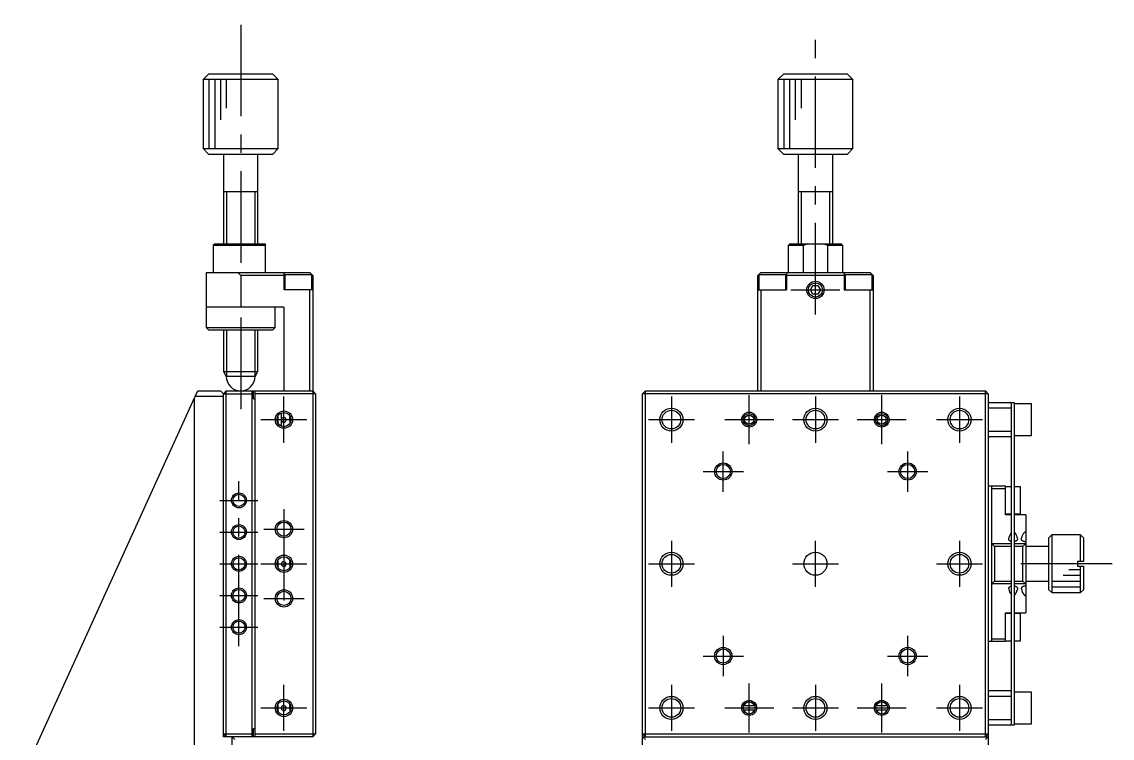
# Model space of a CAD drawing. Extents: x 0 to 380, y -8 to 323.
# Drawn here: x 5 to 194.2, y 118 to 242.3 of the extents above; entities that cross this region are included whole.
import ezdxf

# ---------------------------------------------------------------- set-up
doc = ezdxf.new("R2010")
doc.units = 0
doc.header["$LTSCALE"] = 0.5
doc.linetypes.add('CENTER', pattern=[50.8, 31.75, -6.35, 6.35, -6.35])
for name, color, linetype in [('MSM_CENTER', 1, 'CENTER'), ('MSM_CONTINUOUS', 7, 'CONTINUOUS'), ('MSM_NARROW', 5, 'CONTINUOUS')]:
    doc.layers.add(name, color=color, linetype=linetype)

msp = doc.modelspace()

# ---------------------------------------------------------------- linework, layer by layer
at = {"layer": 'MSM_CENTER'}
for p, q in [((142.75, 191.499996), (142.75, 242.250004)), ((43, 241.750004), (43, 173.250004)), ((138.5, 195.749996), (147, 195.749996)), ((50.5, 169.249996), (50.5, 177.249996)), ((117.75, 177.249996), (117.75, 169.249996)), ((131.25, 168.999996), (131.25, 177.499996)), ((142.75, 177.249996), (142.75, 169.249996)), ((154.25, 168.999996), (154.25, 177.499996)), ((167.75, 177.249996), (167.75, 169.249996)), ((46.5, 173.249996), (54.5, 173.249996)), ((113.75, 173.249996), (121.75, 173.249996)), ((127, 173.249996), (135.5, 173.249996)), ((138.75, 173.249996), (146.75, 173.249996)), ((150, 173.249996), (158.5, 173.249996)), ((163.75, 173.249996), (171.75, 173.249996)), ((126.75, 160.749996), (126.75, 167.749996)), ((158.75, 167.749996), (158.75, 160.749996)), ((123.25, 164.249996), (130.25, 164.249996)), ((155.25, 164.249996), (162.25, 164.249996)), ((42.7, 133.949996), (42.7, 162.549996)), ((39.4, 159.249996), (46, 159.249996)), ((50.5, 157.749996), (50.5, 138.749996)), ((39.4, 153.749996), (46, 153.749996)), ((47, 154.249996), (54, 154.249996)), ((117.75, 152.249996), (117.75, 144.249996)), ((142.75, 144.249996), (142.75, 152.249996)), ((167.75, 152.249996), (167.75, 144.249996)), ((39.4, 148.249996), (46, 148.249996)), ((46.5, 148.249996), (54.5, 148.249996)), ((113.75, 148.249996), (121.75, 148.249996)), ((138.75, 148.249996), (146.75, 148.249996)), ((163.75, 148.249996), (171.75, 148.249996)), ((194.25, 148.249996), (176.25, 148.249996)), ((39.4, 142.749996), (46, 142.749996)), ((47, 142.249996), (54, 142.249996)), ((39.4, 137.249996), (46, 137.249996)), ((126.75, 135.749996), (126.75, 128.749996)), ((158.75, 135.749996), (158.75, 128.749996)), ((123.25, 132.249996), (130.25, 132.249996)), ((155.25, 132.249996), (162.25, 132.249996)), ((50.5, 119.249996), (50.5, 127.249996)), ((117.75, 127.249996), (117.75, 119.249996)), ((131.25, 118.999996), (131.25, 127.499996)), ((142.75, 127.249996), (142.75, 119.249996)), ((154.25, 118.999996), (154.25, 127.499996)), ((167.75, 127.249996), (167.75, 119.249996)), ((46.5, 123.249996), (54.5, 123.249996)), ((113.75, 123.249996), (121.75, 123.249996)), ((127, 123.249996), (135.5, 123.249996)), ((138.75, 123.249996), (146.75, 123.249996)), ((150, 123.249996), (158.5, 123.249996)), ((163.75, 123.249996), (171.75, 123.249996))]:
    msp.add_line(p, q, dxfattribs=at)
at = {"layer": 'MSM_CONTINUOUS'}
for p, q in [((37.5, 233.249996), (36.5, 232.249996)), ((37.5, 233.249996), (48.5, 233.249996)), ((49.5, 232.249996), (48.5, 233.249996)), ((137.25, 233.249996), (136.25, 232.249996)), ((137.25, 233.249996), (148.25, 233.249996)), ((149.25, 232.249996), (148.25, 233.249996)), ((49.5, 232.249996), (36.5, 232.249996)), ((36.5, 232.249996), (36.5, 220.249996)), ((49.5, 220.249996), (49.5, 232.249996)), ((149.25, 232.249996), (136.25, 232.249996)), ((136.25, 232.249996), (136.25, 220.249996)), ((149.25, 220.249996), (149.25, 232.249996)), ((36.5, 220.249996), (49.5, 220.249996)), ((36.5, 220.249996), (37.5, 219.249996)), ((48.5, 219.249996), (49.5, 220.249996)), ((136.25, 220.249996), (149.25, 220.249996)), ((136.25, 220.249996), (137.25, 219.249996)), ((148.25, 219.249996), (149.25, 220.249996)), ((48.5, 219.249996), (37.5, 219.249996)), ((40, 219.249996), (40, 203.749996)), ((46, 203.749996), (46, 219.249996)), ((148.25, 219.249996), (137.25, 219.249996)), ((139.75, 219.249996), (139.75, 203.750016)), ((145.75, 203.750016), (145.75, 219.249996)), ((46.000005, 212.749996), (39.999995, 212.749996)), ((145.750005, 212.749996), (139.749995, 212.749996)), ((38.55, 203.749996), (38.25, 203.449996)), ((47.25, 203.449996), (38.25, 203.449996)), ((38.25, 203.449996), (38.25, 198.749996)), ((38.55, 203.749996), (47.25, 203.749996)), ((47.25, 203.749996), (47.25, 198.749996)), ((138.3, 203.749996), (138, 203.449996)), ((140.62868, 203.449996), (138, 203.449996)), ((138, 203.449996), (138, 198.749996)), ((138.3, 203.749996), (147.2, 203.749996)), ((141.430909, 203.749996), (140.62868, 203.449996)), ((140.62868, 203.449996), (140.62868, 198.749996)), ((144.87132, 203.449996), (144.069091, 203.749996)), ((147.5, 203.449996), (144.87132, 203.449996)), ((144.87132, 198.749996), (144.87132, 203.449996)), ((147.5, 203.449996), (147.2, 203.749996)), ((147.5, 198.749996), (147.5, 203.449996)), ((37, 198.749996), (55, 198.749996)), ((37, 198.749996), (37, 189.249996)), ((43, 198.249996), (42.5, 198.749996)), ((50.5, 198.749996), (50.5, 195.749996)), ((55.5, 198.249996), (55, 198.749996)), ((133.25, 198.749996), (132.75, 198.249996)), ((133.25, 198.749996), (152.25, 198.749996)), ((137.75, 198.749996), (137.75, 195.749996)), ((147.75, 198.749996), (147.75, 195.749996)), ((152.75, 198.249996), (152.25, 198.749996)), ((43, 198.249996), (43, 192.749996)), ((50.5, 198.249996), (43, 198.249996)), ((55.35, 198.349996), (50.65, 198.349996)), ((50.65, 198.349996), (50.65, 195.749996)), ((55.35, 195.749996), (55.35, 198.349996)), ((55.5, 198.249996), (55.5, 118.249996)), ((132.75, 178.249996), (132.75, 198.249996)), ((137.6, 198.349996), (132.9, 198.349996)), ((132.9, 198.349996), (132.9, 195.749996)), ((137.6, 195.749996), (137.6, 198.349996)), ((147.75, 198.249996), (137.75, 198.249996)), ((152.6, 198.349996), (147.9, 198.349996)), ((147.9, 198.349996), (147.9, 195.749996)), ((152.6, 195.749996), (152.6, 198.349996)), ((152.75, 198.249996), (152.75, 178.249996)), ((55.5, 195.749996), (50.5, 195.749996)), ((55, 178.249996), (55, 195.749996)), ((132.75, 195.749996), (137.75, 195.749996)), ((133.25, 195.749996), (133.25, 178.249996)), ((141.883975, 195.749996), (142.316987, 196.499996)), ((142.316987, 194.999996), (141.883975, 195.749996)), ((142.316987, 196.499996), (143.183013, 196.499996)), ((143.183013, 194.999996), (142.316987, 194.999996)), ((143.183013, 196.499996), (143.616025, 195.749996)), ((143.616025, 195.749996), (143.183013, 194.999996)), ((147.75, 195.749996), (152.75, 195.749996)), ((152.25, 178.249996), (152.25, 195.749996)), ((50.5, 192.749996), (37, 192.749996)), ((49, 189.249996), (49, 192.749996)), ((50.5, 192.749996), (50.5, 178.249996)), ((37, 189.249996), (49, 189.249996)), ((37, 189.249996), (37.5, 188.749996)), ((48.5, 188.749996), (49, 189.249996)), ((48.5, 188.749996), (37.5, 188.749996)), ((40, 188.749996), (40, 181.616022)), ((46, 181.616022), (46, 188.749996)), ((40, 181.616022), (46, 181.616022)), ((40, 181.616022), (40.5, 180.749996)), ((45.5, 180.749996), (40.5, 180.749996)), ((45.5, 180.749996), (46, 181.616022)), ((35.090922, 177.249996), (35.546648, 178.249996)), ((35.546648, 178.249996), (39.5, 178.249996)), ((40, 177.749996), (39.5, 178.249996)), ((40, 177.749996), (40.5, 178.249996)), ((40.5, 118.249996), (40.5, 178.249996)), ((40.5, 178.249996), (55.5, 178.249996)), ((45, 118.249996), (45, 178.249996)), ((45.25, 176.849996), (45.25, 178.249996)), ((45.5, 118.249996), (45.5, 178.249996)), ((56, 177.749996), (55.5, 178.249996)), ((113.25, 178.249996), (112.75, 177.749996)), ((113.25, 118.249996), (113.25, 178.249996)), ((113.25, 178.249996), (172.25, 178.249996)), ((172.25, 118.249996), (172.25, 178.249996)), ((172.75, 177.749996), (172.25, 178.249996)), ((5.012989, 111.249996), (35, 177.050487)), ((35.090922, 177.249996), (35, 177.050487)), ((35, 101.249996), (35, 177.050487)), ((40, 177.249996), (35.090922, 177.249996)), ((40, 177.749996), (45, 177.749996)), ((40, 118.249996), (40, 177.749996)), ((45.25, 176.849996), (45.5, 176.849996)), ((56, 177.749996), (45.5, 177.749996)), ((56, 177.749996), (56, 118.749996)), ((172.75, 177.749996), (112.75, 177.749996)), ((112.75, 94.249996), (112.75, 177.749996)), ((172.75, 177.749996), (172.75, 94.249996)), ((172.95, 176.249996), (172.75, 176.049996)), ((172.95, 176.249996), (176.55, 176.249996)), ((176.75, 176.049996), (176.55, 176.249996)), ((176.75, 176.249996), (177.25, 176.249996)), ((176.75, 176.049997), (176.75, 176.249996)), ((176.75, 120.249996), (176.75, 176.049996)), ((177.25, 176.249996), (177.25, 120.249996)), ((180.25, 175.999996), (177.25, 175.999996)), ((180.25, 170.499996), (180.25, 175.999996)), ((50, 174.373237), (50, 172.126755)), ((176.75, 175.249996), (172.75, 175.249996)), ((49.48662, 172.704689), (49.462076, 172.590918)), ((51.51338, 173.795304), (51.537924, 173.909074)), ((172.75, 171.249996), (176.75, 171.249996)), ((172.75, 170.449996), (172.95, 170.249996)), ((176.55, 170.249996), (176.75, 170.449996)), ((177.25, 170.499996), (180.25, 170.499996)), ((176.55, 170.249996), (172.95, 170.249996)), ((172.75, 161.749996), (175.75, 161.749996)), ((173.35, 134.749996), (173.35, 161.749996)), ((175.75, 161.249996), (173.35, 161.249996)), ((175.75, 156.749996), (175.75, 161.749996)), ((176.75, 161.599996), (175.75, 161.599996)), ((178.35, 161.599996), (177.25, 161.599996)), ((178.35, 156.899996), (178.35, 161.599996)), ((175.75, 156.899996), (176.75, 156.899996)), ((176.75, 156.749996), (175.75, 156.749996)), ((177.250001, 156.899996), (178.35, 156.899996)), ((179.25, 156.749996), (177.250001, 156.749996)), ((179.25, 156.749996), (179.25, 139.749996)), ((177.250032, 153.734312), (177.329544, 153.662681)), ((178.95113, 153.641965), (179.046292, 153.731624)), ((179.046292, 153.731624), (179.143304, 153.790331)), ((179.143304, 153.790331), (179.25, 153.813247)), ((173.35, 151.749996), (173.85, 151.249996)), ((173.35, 151.749996), (176.75, 151.749996)), ((176.3, 152.607691), (176.308584, 152.724659)), ((176.300102, 152.597801), (176.3, 152.607691)), ((176.301903, 152.557012), (176.300102, 152.597801)), ((176.306246, 152.517189), (176.301903, 152.557012)), ((176.313265, 152.478464), (176.306246, 152.517189)), ((176.323098, 152.440966), (176.313265, 152.478464)), ((176.332625, 152.413141), (176.323098, 152.440966)), ((176.343981, 152.386026), (176.332625, 152.413141)), ((176.357198, 152.359698), (176.343981, 152.386026)), ((176.372312, 152.334236), (176.357198, 152.359698)), ((176.389354, 152.309718), (176.372312, 152.334236)), ((176.40836, 152.286223), (176.389354, 152.309718)), ((176.427644, 152.265537), (176.40836, 152.286223)), ((176.448718, 152.2457), (176.427644, 152.265537)), ((176.471536, 152.226772), (176.448718, 152.2457)), ((176.496056, 152.208809), (176.471536, 152.226772)), ((176.522231, 152.191868), (176.496056, 152.208809)), ((176.55002, 152.176006), (176.522231, 152.191868)), ((176.575256, 152.163225), (176.55002, 152.176006)), ((176.601755, 152.151209), (176.575256, 152.163225)), ((176.629426, 152.139982), (176.601755, 152.151209)), ((176.658178, 152.129565), (176.629426, 152.139982)), ((176.687919, 152.119979), (176.658178, 152.129565)), ((176.718556, 152.111247), (176.687919, 152.119979)), ((176.75, 152.103391), (176.718556, 152.111247)), ((177.274953, 152.088592), (177.25, 152.08477)), ((177.25, 151.749996), (179.25, 151.749996)), ((177.299576, 152.092881), (177.274953, 152.088592)), ((177.323817, 152.097632), (177.299576, 152.092881)), ((177.354128, 152.104375), (177.323817, 152.097632)), ((177.383789, 152.111904), (177.354128, 152.104375)), ((177.41272, 152.120203), (177.383789, 152.111904)), ((177.44084, 152.129254), (177.41272, 152.120203)), ((177.468068, 152.13904), (177.44084, 152.129254)), ((177.494323, 152.149543), (177.468068, 152.13904)), ((177.519524, 152.160746), (177.494323, 152.149543)), ((177.54359, 152.172632), (177.519524, 152.160746)), ((177.569631, 152.187022), (177.54359, 152.172632)), ((177.594311, 152.202347), (177.569631, 152.187022)), ((177.617596, 152.218561), (177.594311, 152.202347)), ((177.639451, 152.235619), (177.617596, 152.218561)), ((177.65984, 152.253477), (177.639451, 152.235619)), ((177.67873, 152.272089), (177.65984, 152.253477)), ((177.696085, 152.29141), (177.67873, 152.272089)), ((177.71506, 152.315714), (177.696085, 152.29141)), ((177.731984, 152.341093), (177.71506, 152.315714)), ((177.746899, 152.367463), (177.731984, 152.341093)), ((177.759849, 152.394742), (177.746899, 152.367463)), ((177.770878, 152.422846), (177.759849, 152.394742)), ((177.780028, 152.451692), (177.770878, 152.422846)), ((177.787343, 152.481199), (177.780028, 152.451692)), ((177.794994, 152.526126), (177.787343, 152.481199)), ((177.799101, 152.572521), (177.794994, 152.526126)), ((177.8, 152.607724), (177.799101, 152.572521)), ((178.5, 152.607651), (178.513205, 152.754765)), ((178.500053, 152.598869), (178.5, 152.607651)), ((178.501477, 152.562678), (178.500053, 152.598869)), ((178.504917, 152.527121), (178.501477, 152.562678)), ((178.510464, 152.492306), (178.504917, 152.527121)), ((178.51821, 152.458342), (178.510464, 152.492306)), ((178.528246, 152.425336), (178.51821, 152.458342)), ((178.540663, 152.393397), (178.528246, 152.425336)), ((178.555553, 152.362635), (178.540663, 152.393397)), ((178.569536, 152.338566), (178.555553, 152.362635)), ((178.585301, 152.315255), (178.569536, 152.338566)), ((178.602847, 152.29277), (178.585301, 152.315255)), ((178.622173, 152.271177), (178.602847, 152.29277)), ((178.643279, 152.250544), (178.622173, 152.271177)), ((178.666165, 152.230939), (178.643279, 152.250544)), ((178.688853, 152.213812), (178.666165, 152.230939)), ((178.713139, 152.197532), (178.688853, 152.213812)), ((178.73895, 152.182141), (178.713139, 152.197532)), ((178.766213, 152.167679), (178.73895, 152.182141)), ((178.75, 151.249996), (179.25, 151.749996)), ((178.794855, 152.154188), (178.766213, 152.167679)), ((178.824803, 152.14171), (178.794855, 152.154188)), ((178.850911, 152.132034), (178.824803, 152.14171)), ((178.877976, 152.123037), (178.850911, 152.132034)), ((178.905911, 152.114732), (178.877976, 152.123037)), ((178.934627, 152.10713), (178.905911, 152.114732)), ((178.964037, 152.100243), (178.934627, 152.10713)), ((178.994054, 152.094085), (178.964037, 152.100243)), ((179.024591, 152.088667), (178.994054, 152.094085)), ((179.055699, 152.083974), (179.024591, 152.088667)), ((179.087362, 152.079995), (179.055699, 152.083974)), ((179.119465, 152.076733), (179.087362, 152.079995)), ((179.151894, 152.07419), (179.119465, 152.076733)), ((179.184536, 152.07237), (179.151894, 152.07419)), ((179.217276, 152.071276), (179.184536, 152.07237)), ((179.25, 152.070911), (179.217276, 152.071276)), ((183.75, 153.249996), (183.25, 152.749996)), ((183.25, 143.749996), (183.25, 152.749996)), ((183.75, 153.249996), (183.75, 143.249996)), ((188.75, 153.249996), (183.75, 153.249996)), ((188.75, 148.649996), (188.75, 153.249996)), ((189.25, 152.749996), (188.75, 153.249996)), ((189.25, 152.749996), (189.25, 148.649996)), ((176.75, 151.249996), (173.85, 151.249996)), ((173.85, 151.249996), (173.85, 145.249996)), ((178.75, 151.249996), (177.25, 151.249996)), ((178.75, 145.249996), (178.75, 151.249996)), ((183.25, 151.249996), (179.25, 151.249996)), ((49.48662, 147.704689), (49.462076, 147.590918)), ((51.51338, 148.795304), (51.537924, 148.909074)), ((189.25, 148.649996), (188.25, 148.649996)), ((188.25, 148.649996), (188.25, 147.849996)), ((188.25, 147.849996), (189.25, 147.849996)), ((188.75, 143.249996), (188.75, 147.849996)), ((189.25, 147.849996), (189.25, 143.749996)), ((173.85, 145.249996), (173.35, 144.749996)), ((176.75, 144.749996), (173.35, 144.749996)), ((173.85, 145.249996), (176.75, 145.249996)), ((176.3, 143.892404), (176.300003, 143.894456)), ((176.300003, 143.894456), (176.301032, 143.930056)), ((176.301032, 143.930056), (176.303976, 143.965056)), ((176.303976, 143.965056), (176.308921, 143.999356)), ((176.308921, 143.999356), (176.315955, 144.032854)), ((176.315955, 144.032854), (176.325163, 144.065451)), ((176.325163, 144.065451), (176.336634, 144.097046)), ((176.336634, 144.097046), (176.350454, 144.127537)), ((176.350454, 144.127537), (176.363389, 144.151278)), ((176.363389, 144.151278), (176.37801, 144.174328)), ((176.37801, 144.174328), (176.394317, 144.196624)), ((176.394317, 144.196624), (176.412309, 144.218105)), ((176.412309, 144.218105), (176.431986, 144.238708)), ((176.431986, 144.238708), (176.453346, 144.258372)), ((176.453346, 144.258372), (176.476389, 144.277034)), ((176.476389, 144.277034), (176.498149, 144.292643)), ((176.498149, 144.292643), (176.521336, 144.307515)), ((176.521336, 144.307515), (176.545877, 144.321621)), ((176.545877, 144.321621), (176.571701, 144.33493)), ((176.571701, 144.33493), (176.598735, 144.347411)), ((176.598735, 144.347411), (176.626907, 144.359034)), ((176.626907, 144.359034), (176.656144, 144.369768)), ((176.656144, 144.369768), (176.686374, 144.379584)), ((176.686374, 144.379584), (176.71772, 144.388536)), ((176.71772, 144.388536), (176.75, 144.396602)), ((177.25, 145.249996), (178.75, 145.249996)), ((179.25, 144.749996), (177.25, 144.749996)), ((177.25, 144.415223), (177.282393, 144.410151)), ((177.282393, 144.410151), (177.314279, 144.404268)), ((177.314279, 144.404268), (177.345556, 144.397587)), ((177.345556, 144.397587), (177.376119, 144.390119)), ((177.376119, 144.390119), (177.405863, 144.381879)), ((177.405863, 144.381879), (177.434684, 144.372878)), ((177.434684, 144.372878), (177.462478, 144.36313)), ((177.462478, 144.36313), (177.489197, 144.352634)), ((177.489197, 144.352634), (177.514948, 144.341356)), ((177.514948, 144.341356), (177.539679, 144.329321)), ((177.539679, 144.329321), (177.563337, 144.316557)), ((177.563337, 144.316557), (177.585871, 144.303091)), ((177.585871, 144.303091), (177.607229, 144.288949)), ((177.607229, 144.288949), (177.62736, 144.274159)), ((177.62736, 144.274159), (177.650589, 144.25495)), ((177.650589, 144.25495), (177.672064, 144.234716)), ((177.672064, 144.234716), (177.691779, 144.213524)), ((177.691779, 144.213524), (177.709731, 144.191439)), ((177.709731, 144.191439), (177.725916, 144.168527)), ((177.725916, 144.168527), (177.74033, 144.144853)), ((177.74033, 144.144853), (177.755689, 144.114732)), ((177.755689, 144.114732), (177.76861, 144.08344)), ((177.76861, 144.08344), (177.779182, 144.051086)), ((177.779182, 144.051086), (177.787489, 144.017774)), ((177.787489, 144.017774), (177.79362, 143.983612)), ((177.8, 143.892279), (177.789225, 143.760238)), ((177.79362, 143.983612), (177.79766, 143.948705)), ((177.79766, 143.948705), (177.799696, 143.913159)), ((177.799696, 143.913159), (177.8, 143.892279)), ((178.5, 143.892395), (178.501044, 143.930228)), ((178.501044, 143.930228), (178.504591, 143.970284)), ((178.504591, 143.970284), (178.510781, 144.009391)), ((178.510781, 144.009391), (178.519745, 144.047397)), ((178.519745, 144.047397), (178.531617, 144.084153)), ((178.531617, 144.084153), (178.546527, 144.119508)), ((178.546527, 144.119508), (178.559083, 144.143761)), ((178.559083, 144.143761), (178.57335, 144.167319)), ((178.57335, 144.167319), (178.589332, 144.190118)), ((178.589332, 144.190118), (178.607029, 144.212095)), ((178.607029, 144.212095), (178.626446, 144.233185)), ((178.626446, 144.233185), (178.647584, 144.253324)), ((178.647584, 144.253324), (178.670445, 144.272448)), ((178.670445, 144.272448), (178.692087, 144.288455)), ((178.692087, 144.288455), (178.715195, 144.303715)), ((178.715195, 144.303715), (178.739694, 144.318196)), ((178.739694, 144.318196), (178.765514, 144.331865)), ((179.25, 144.749996), (178.75, 145.249996)), ((178.765514, 144.331865), (178.792582, 144.344691)), ((178.792582, 144.344691), (178.820825, 144.356642)), ((178.820825, 144.356642), (178.850171, 144.367686)), ((178.850171, 144.367686), (178.880548, 144.377789)), ((178.880548, 144.377789), (178.907451, 144.38572)), ((178.907451, 144.38572), (178.935172, 144.393006)), ((178.935172, 144.393006), (178.963621, 144.399638)), ((178.963621, 144.399638), (178.992707, 144.405611)), ((178.992707, 144.405611), (179.022342, 144.410916)), ((179.022342, 144.410916), (179.052436, 144.415545)), ((179.052436, 144.415545), (179.082899, 144.419491)), ((179.082899, 144.419491), (179.113642, 144.422747)), ((179.113642, 144.422747), (179.147397, 144.425516)), ((179.147397, 144.425516), (179.181464, 144.427496)), ((179.181464, 144.427496), (179.215709, 144.428685)), ((179.215709, 144.428685), (179.25, 144.429082)), ((179.25, 145.249996), (183.25, 145.249996)), ((179.047867, 142.767305), (178.95619, 142.852174)), ((179.136628, 142.712568), (179.047867, 142.767305)), ((179.25, 142.686746), (179.136628, 142.712568)), ((183.25, 143.749996), (183.75, 143.249996)), ((183.75, 143.249996), (188.75, 143.249996)), ((188.75, 143.249996), (189.25, 143.749996)), ((175.75, 139.749996), (176.75, 139.749996)), ((175.75, 134.749996), (175.75, 139.749996)), ((176.75, 139.599996), (175.75, 139.599996)), ((177.250001, 139.749996), (179.25, 139.749996)), ((178.35, 139.599996), (177.250001, 139.599996)), ((178.35, 134.899996), (178.35, 139.599996)), ((175.75, 134.749996), (172.75, 134.749996)), ((173.35, 135.249996), (175.75, 135.249996)), ((175.75, 134.899996), (176.75, 134.899996)), ((177.25, 134.899996), (178.35, 134.899996)), ((172.75, 126.049996), (172.95, 126.249996)), ((176.75, 125.249996), (172.75, 125.249996)), ((172.95, 126.249996), (176.55, 126.249996)), ((176.75, 126.049996), (176.55, 126.249996)), ((180.25, 125.999996), (177.25, 125.999996)), ((180.25, 120.499996), (180.25, 125.999996)), ((51.51338, 123.795304), (51.537924, 123.909074)), ((130.268567, 123.641124), (132.224188, 123.658836)), ((130.3299, 123.64168), (130.268567, 123.641125)), ((130.3299, 123.64168), (132.162855, 123.658281)), ((132.224188, 123.658836), (132.162855, 123.658281)), ((153.268567, 123.641124), (155.224188, 123.658836)), ((153.3299, 123.64168), (153.268567, 123.641125)), ((153.3299, 123.64168), (155.162855, 123.658281)), ((155.224188, 123.658836), (155.162855, 123.658281)), ((49.48662, 122.704689), (49.462076, 122.590918)), ((130.275812, 122.841157), (130.337145, 122.841712)), ((132.1701, 122.858313), (130.337145, 122.841712)), ((132.1701, 122.858313), (132.231433, 122.858868)), ((153.275812, 122.841157), (153.337145, 122.841712)), ((155.1701, 122.858313), (153.337145, 122.841712)), ((155.1701, 122.858313), (155.231433, 122.858868)), ((172.75, 121.249996), (176.75, 121.249996)), ((45.25, 119.649996), (45.5, 119.649996)), ((45.25, 118.249996), (45.25, 119.649996)), ((172.75, 120.449996), (172.95, 120.249996)), ((176.55, 120.249996), (172.95, 120.249996)), ((176.55, 120.249996), (176.75, 120.449996)), ((177.25, 120.249996), (176.75, 120.249996)), ((177.25, 120.499996), (180.25, 120.499996)), ((40, 118.749996), (45, 118.749996)), ((40, 118.749996), (40.5, 118.249996)), ((40, 118.749996), (40.35, 118.399996)), ((55.5, 118.249996), (40, 118.249996)), ((41.5, 94.249996), (41.5, 118.249996)), ((41.5, 118.249996), (42, 117.749996)), ((45.5, 118.749996), (56, 118.749996)), ((55.5, 118.249996), (56, 118.749996)), ((112.75, 118.749996), (172.75, 118.749996)), ((112.75, 118.749996), (113.25, 118.249996)), ((112.75, 118.249996), (113.25, 117.749996)), ((112.75, 118.249996), (172.75, 118.249996)), ((172.25, 118.249996), (172.75, 118.749996)), ((172.25, 117.749996), (172.75, 118.249996))]:
    msp.add_line(p, q, dxfattribs=at)
for centre, radius in [((142.75, 195.749996), 1.5), ((50.5, 173.249996), 1.2295), ((117.75, 173.249996), 1.621), ((131.25, 173.249996), 1.0565), ((142.75, 173.249996), 1.621), ((154.25, 173.249996), 1.0565), ((167.75, 173.249996), 1.621), ((131.25, 173.249996), 0.8), ((154.25, 173.249996), 0.8), ((126.75, 164.249996), 1.2295), ((158.75, 164.249996), 1.2295), ((42.7, 159.249996), 1.0565), ((50.5, 154.249996), 1.2295), ((42.7, 153.749996), 1.0565), ((117.75, 148.249996), 1.621), ((142.75, 148.249996), 2), ((167.75, 148.249996), 1.621), ((42.7, 148.249996), 1.0565), ((50.5, 148.249996), 1.2295), ((42.7, 142.749996), 1.0565), ((50.5, 142.249996), 1.2295), ((42.7, 137.249996), 1.0565), ((126.75, 132.249996), 1.2295), ((158.75, 132.249996), 1.2295), ((50.5, 123.249996), 1.2295), ((117.75, 123.249996), 1.621), ((131.25, 123.249996), 1.0565), ((142.75, 123.249996), 1.621), ((154.25, 123.249996), 1.0565), ((167.75, 123.249996), 1.621)]:
    msp.add_circle(centre, radius, dxfattribs=at)
for centre, radius, start, end in [((43, 180.749996), 2.5, 180, 359.9999824), ((44.64945, 173.201141), 4.862579, 354.14009981, 8.34300682), ((50.489913, 173.197966), 0.431939, 32.09799643, 286.13203856), ((50.36059, 173.247311), 0.526993, 298.23789124, 19.99214376), ((56.35055, 173.298852), 4.862579, 174.14009981, 188.34301648), ((178.263188, 152.347211), 1.990715, 139.47983532, 169.07029629), ((175.95587, 152.417716), 1.853893, 5.88266192, 42.18611397), ((180.450148, 152.350364), 1.978709, 139.25077852, 168.20700869), ((44.64945, 148.201141), 4.862579, 354.14009981, 8.34300682), ((50.489913, 148.197966), 0.431939, 32.09799643, 286.13203856), ((50.36059, 148.247311), 0.526993, 298.23789124, 19.99214376), ((56.35055, 148.298852), 4.862579, 174.14009981, 188.34301648), ((178.129747, 144.074815), 1.838817, 185.693117, 221.386932), ((180.350082, 144.083608), 1.859937, 185.90079989, 221.4590073), ((175.943711, 144.117316), 1.879741, 314.02568516, 349.04947845), ((44.64945, 123.201141), 4.862579, 354.14009981, 8.34300682), ((50.489913, 123.197966), 0.431939, 32.09799643, 286.13203856), ((50.36059, 123.247311), 0.526993, 298.23789124, 19.99214376), ((56.35055, 123.298852), 4.862579, 174.14009981, 188.34301648), ((131.25, 123.249996), 1, 24.09709, 156.940733), ((154.25, 123.249996), 1, 24.09709, 156.940733), ((131.25, 123.249996), 1, 204.09709, 336.940733), ((154.25, 123.249996), 1, 204.09709, 336.940733)]:
    msp.add_arc(centre, radius, start, end, dxfattribs=at)
at = {"layer": 'MSM_NARROW'}
for p, q in [((37.5, 232.249996), (37.5, 220.249996)), ((38.5, 232.249996), (38.5, 220.249996)), ((39.5, 232.249996), (39.5, 225.249996)), ((40.5, 232.249996), (40.5, 227.249996)), ((137.25, 232.249996), (137.25, 220.249996)), ((138.25, 232.249996), (138.25, 220.249996)), ((139.25, 232.249996), (139.25, 225.249996)), ((140.25, 232.249996), (140.25, 227.249996)), ((40.5415, 212.749996), (40.5415, 203.749996)), ((45.4585, 212.749996), (45.4585, 203.749996)), ((140.292432, 212.749996), (140.292432, 203.749996)), ((145.209432, 212.749996), (145.209432, 203.749996)), ((40.5415, 188.749996), (40.5415, 180.749996)), ((45.4585, 188.749996), (45.4585, 180.749996)), ((185.75, 146.249996), (188.75, 146.249996)), ((186.75, 147.249996), (188.75, 147.249996)), ((183.75, 145.249996), (188.75, 145.249996)), ((183.75, 144.249996), (188.75, 144.249996))]:
    msp.add_line(p, q, dxfattribs=at)
for centre, radius in [((142.75, 195.749996), 1.2295), ((50.5, 173.249996), 1.5), ((117.75, 173.249996), 2), ((131.25, 173.249996), 1.3), ((142.75, 173.249996), 2), ((154.25, 173.249996), 1.3), ((167.75, 173.249996), 2), ((126.75, 164.249996), 1.5), ((158.75, 164.249996), 1.5), ((42.7, 159.249996), 1.3), ((50.5, 154.249996), 1.5), ((42.7, 153.749996), 1.3), ((42.7, 148.249996), 1.3), ((50.5, 148.249996), 1.5), ((117.75, 148.249996), 2), ((167.75, 148.249996), 2), ((42.7, 142.749996), 1.3), ((50.5, 142.249996), 1.5), ((42.7, 137.249996), 1.3), ((126.75, 132.249996), 1.5), ((158.75, 132.249996), 1.5), ((117.75, 123.249996), 2), ((142.75, 123.249996), 2), ((167.75, 123.249996), 2), ((50.5, 123.249996), 1.5), ((131.25, 123.249996), 1.3), ((154.25, 123.249996), 1.3)]:
    msp.add_circle(centre, radius, dxfattribs=at)

doc.saveas('drawing.dxf')
